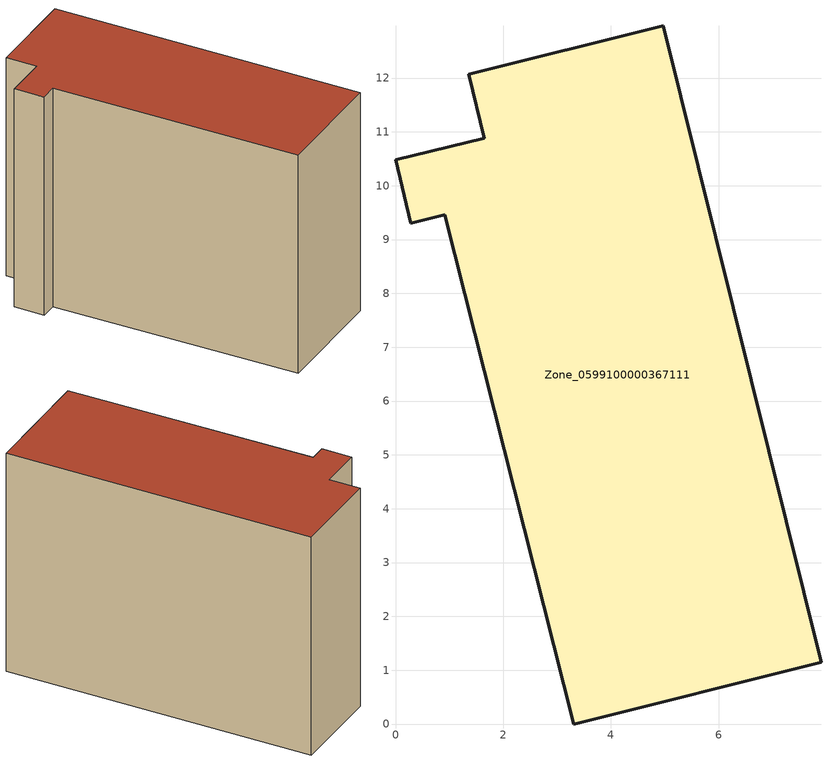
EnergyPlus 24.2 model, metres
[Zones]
Zone_0599100000367111
 floor ground (C_G): 0.92,9.46 0.28,9.3 0,10.48 1.65,10.89 1.36,12.07 4.97,12.97 7.9,1.15 3.31,0 z0
 wall outside (C_F): 1.65,10.89 0,10.48 0.28,9.3 0.92,9.46 3.31,0 7.9,1.15 4.97,12.97 1.36,12.07 1.65,10.89 z0:9.06
 roof outside (C_R): 0.92,9.46 3.31,0 7.9,1.15 4.97,12.97 1.36,12.07 1.65,10.89 0,10.48 0.28,9.3 z9.06
[BUILDING]
Pand.0599100000367111: North Axis=0; Terrain=City; Loads Convergence Tolerance Value=0.04; Temperature Convergence Tolerance Value=0.4; Solar Distribution=FullExterior; Maximum Number of Warmup Days=25; Minimum Number of Warmup Days=1
[Site:Location]
Rotterdam.The.Hague.AP_ZH_NLD Design_Conditions: Latitude=51.96; Longitude=4.45; Time Zone=1; Elevation=-4.5
[SITE:GROUNDTEMPERATURE:BUILDINGSURFACE]
18, 18, 18, 18, 18, 18, 18, 18, 18, 18, 18, 18
[MATERIAL] Thermal Absorptance=0.9; Solar Absorptance=0.7; Visible Absorptance=0.7
Name | Roughness | Thickness | Conductivity | Density | Specific Heat
G.TI.1992-2005 | MediumSmooth | 0.15 | 0.06 | 540 | 1210
F.TI.1992-2005 | Rough | 0.3 | 0.12 | 1920 | 840
R.TI.1992-2005 | MediumRough | 0.2 | 0.08 | 1500 | 1000
[CONSTRUCTION]
C_G: G.TI.1992-2005
C_F: F.TI.1992-2005
C_R: R.TI.1992-2005
[ZONE]
Zone_0599100000367111: Type=1; Multiplier=1; Ceiling Height=Autocalculate; Volume=Autocalculate; Floor Area=autocalculate; Part of Total Floor Area=Yes
[ZONEINFILTRATION:DESIGNFLOWRATE]
Infil_Zone_0599100000367111: Zone or ZoneList or Space or SpaceList=Zone_0599100000367111; Schedule=AlwaysOn; Design Flow Rate Calculation Method=Flow/Area; Flow Rate per Floor Area=0.0015; Constant Term Coefficient=1; Temperature Term Coefficient=0; Velocity Term Coefficient=0; Velocity Squared Term Coefficient=0
[HVACTEMPLATE:ZONE:IDEALLOADSAIRSYSTEM]
Zone_0599100000367111: Maximum Heating Supply Air Temperature=50; Minimum Cooling Supply Air Temperature=13; Maximum Heating Supply Air Humidity Ratio=0.0156; Minimum Cooling Supply Air Humidity Ratio=0.0077; Heating Limit=NoLimit; Cooling Limit=NoLimit; Dehumidification Control Type=ConstantSensibleHeatRatio; Cooling Sensible Heat Ratio=0.7; Dehumidification Setpoint=60; Humidification Control Type=None; Humidification Setpoint=30; Outdoor Air Method=None; Outdoor Air Flow Rate per Person=0.00944; Outdoor Air Flow Rate per Zone Floor Area=0; Outdoor Air Flow Rate per Zone=0; Demand Controlled Ventilation Type=None; Outdoor Air Economizer Type=NoEconomizer; Heat Recovery Type=None; Sensible Heat Recovery Effectiveness=0.7; Latent Heat Recovery Effectiveness=0.65
[ZONECONTROL:THERMOSTAT]
ThermostatControl_Zone_0599100000367111: Zone or ZoneList=Zone_0599100000367111; Control Type Schedule=DualSetpointControlType; Control 1=Thermostat_Zone_0599100000367111; Temperature Difference Between Cutout And Setpoint=0
[THERMOSTATSETPOINT:DUALSETPOINT]
Thermostat_Zone_0599100000367111: Heating Setpoint Temperature Schedule=HeatingSetpoint_Zone_0599100000367111; Cooling Setpoint Temperature Schedule=CoolingSetpoint_Zone_0599100000367111
[SCHEDULE:COMPACT]
HeatingSetpoint_Zone_0599100000367111: Through: 12/31, For: AllDays, Until: 24:00, 21
CoolingSetpoint_Zone_0599100000367111: Through: 12/31, For: AllDays, Until: 24:00, 24
DualSetpointControlType: Through: 12/31, For: AllDays, Until: 24:00, 4
AlwaysOn: Through: 12/31, For: AllDays, Until: 24:00, 1
